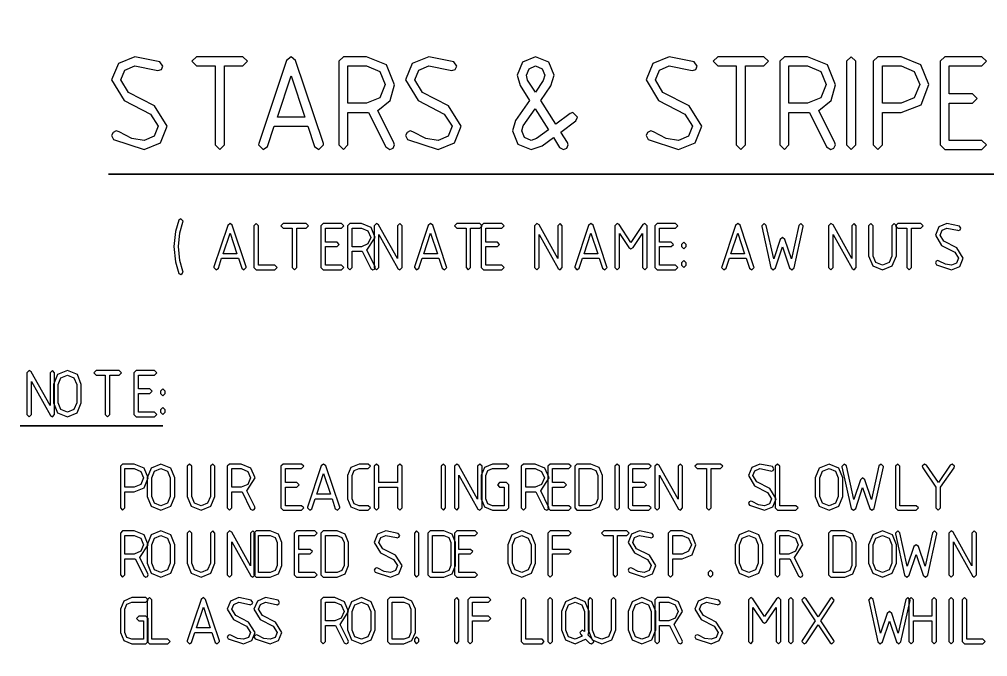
# Model space of a CAD drawing. Header units: metres. Extents: x 0 to 16.5, y 0 to 11.5.
# Drawn here: x 9.955 to 10.962, y 1.501 to 2.163 of the extents above; entities that cross this region are included whole.
import ezdxf

# ---------------------------------------------------------------- set-up
doc = ezdxf.new("R2010")
doc.units = ezdxf.units.M
doc.layers.add('tonic', color=63, linetype='Continuous')

msp = doc.modelspace()

# ---------------------------------------------------------------- hatches: boundary and pattern name
h = msp.add_hatch()
h.set_pattern_fill('AR-CONC', color=256, scale=0.0007, style=0)
h.set_pattern_definition([(50, (2.31049, 0.84261), (0.1275293, -0.0111574), [0.013335, -0.146685]), (355, (2.31049, 0.84261), (-0.02467, 0.1337397), [0.010668, -0.117348]), (100.451, (2.32112, 0.84168), (0.1028598, 0.1225817), [0.011333, -0.124663]), (46.1842, (2.31049, 0.87817), (0.1897553, -0.0294296), [0.0200025, -0.2200275]), (96.6356, (2.3263, 0.87572), (0.166183, 0.173198), [0.0169995, -0.1869945]), (351.184, (2.31049, 0.87817), (0.1661832, 0.1731976), [0.016002, -0.176022]), (21, (2.32827, 0.86928), (0.1061304, -0.0715859), [0.013335, -0.146685]), (326, (2.32827, 0.86928), (0.0432614, 0.1289316), [0.010668, -0.117348]), (71.4514, (2.33711, 0.86332), (0.1493915, 0.057346), [0.011333, -0.124663]), (37.5, (2.31049, 0.84261), (0.00216202, 0.05918853), [0, -0.1159256, 0, -0.119126, 0, -0.1177925]), (7.5, (2.31049, 0.84261), (0.04677376, 0.0701264), [0, -0.0679196, 0, -0.1132586, 0, -0.0448945]), (327.5, (2.27084, 0.84261), (0.09491342, -0.00401012), [0, -0.04445, 0, -0.138684, 0, -0.184023]), (317.5, (2.25306, 0.84261), (0.1036904, 0.01779854), [0, -0.057785, 0, -0.0921004, 0, -0.130683])])
h.paths.add_polyline_path([(13.8208, 3.7266), (13.4233, 3.7266), (13.4233, 3.5566), (13.8208, 3.5566)])
h.paths.add_polyline_path([(3.0762, 1.2703), (3.0756, 1.2705), (3.0569, 1.2658), (3.0362, 1.2666), (2.949, 1.2715), (2.9053, 1.2699), (2.8613, 1.2652), (2.6755, 1.2691), (2.5787, 1.265), (2.481, 1.2652), (2.3964, 1.2718), (2.383, 1.2726), (2.3695, 1.2734), (2.3492, 1.2718), (2.3159, 1.2652), (2.3105, 1.2644), (2.373, 0.8426), (2.4879, 0.8426), (2.4444, 0.8844), (2.4768, 1.0338), (2.6259, 1.0745), (2.5902, 0.9283), (2.6609, 0.8602), (2.7675, 0.9261), (2.9002, 0.847), (2.9002, 0.8426), (3.0065, 0.8426)])
h.paths.add_polyline_path([(2.4649, 0.9893), (2.4299, 0.9981), (2.3948, 1.0069), (2.3983, 1.0156), (2.4017, 1.0242), (2.4333, 1.0068)], flags=16)
edge = h.paths.add_edge_path()
edge.add_line((7.1649, 3.5007), (7.1955, 3.5073))
edge.add_line((7.1955, 3.5073), (7.2142, 3.5089))
edge.add_line((7.2142, 3.5089), (7.2267, 3.5081))
edge.add_line((7.2267, 3.5081), (7.239, 3.5073))
edge.add_line((7.239, 3.5073), (7.3169, 3.5007))
edge.add_line((7.3169, 3.5007), (7.4069, 3.5006))
edge.add_line((7.4069, 3.5006), (7.496, 3.5047))
edge.add_line((7.496, 3.5047), (7.667, 3.5007))
edge.add_line((7.667, 3.5007), (7.7075, 3.5054))
edge.add_line((7.7075, 3.5054), (7.7479, 3.507))
edge.add_line((7.7479, 3.507), (7.8282, 3.5021))
edge.add_line((7.8282, 3.5021), (7.8461, 3.5014))
edge.add_line((7.8461, 3.5014), (7.8629, 3.5051))
edge.add_line((7.8629, 3.5051), (7.8643, 3.5061))
at = {"layer": 'tonic'}
h = msp.add_hatch(dxfattribs=at)
h.set_pattern_fill('TRIANG', color=256, scale=0.01, angle=135, style=0)
h.set_pattern_definition([(195, (15.931805, 4.46975), (-0.0246525, -0.0920044), [0.047625, -0.047625]), (255, (15.931805, 4.46975), (0.0673519, -0.0673519), [0.047625, -0.047625]), (135, (15.91948, 4.42374), (-0.0920044, -0.0246525), [0.047625, -0.047625])])
h.paths.add_polyline_path([(13.8208, 3.7266), (13.4233, 3.7266), (13.4233, 3.5566), (13.8208, 3.5566)])
h.paths.add_polyline_path([(3.0762, 1.2703), (3.0756, 1.2705), (3.0569, 1.2658), (3.0362, 1.2666), (2.949, 1.2715), (2.9053, 1.2699), (2.8613, 1.2652), (2.6755, 1.2691), (2.5787, 1.265), (2.481, 1.2652), (2.3964, 1.2718), (2.383, 1.2726), (2.3695, 1.2734), (2.3492, 1.2718), (2.3159, 1.2652), (2.3105, 1.2644), (2.373, 0.8426), (2.4879, 0.8426), (2.4444, 0.8844), (2.4768, 1.0338), (2.6259, 1.0745), (2.5902, 0.9283), (2.6609, 0.8602), (2.7675, 0.9261), (2.9002, 0.847), (2.9002, 0.8426), (3.0065, 0.8426)])
h.paths.add_polyline_path([(2.4649, 0.9893), (2.4299, 0.9981), (2.3948, 1.0069), (2.3983, 1.0156), (2.4017, 1.0242), (2.4333, 1.0068)], flags=16)
h.paths.add_polyline_path([(2.6259, 1.0745), (2.4768, 1.0338), (2.4444, 0.8844), (2.5902, 0.9283)], flags=17)
h.paths.add_polyline_path([(2.5902, 0.9283), (2.4444, 0.8844), (2.4879, 0.8426), (2.6374, 0.8426), (2.6374, 0.8457), (2.6609, 0.8602)], flags=17)
h.paths.add_polyline_path([(2.6609, 0.8602), (2.6374, 0.8457), (2.6429, 0.8426), (2.6792, 0.8426)], flags=17)
h.paths.add_polyline_path([(2.7252, 0.9), (2.6609, 0.8602), (2.6792, 0.8426), (2.7112, 0.8426)], flags=17)
h.paths.add_polyline_path([(2.7675, 0.9261), (2.7252, 0.9), (2.7112, 0.8426), (2.8928, 0.8426), (2.9002, 0.847)], flags=17)
h.paths.add_polyline_path([(2.3983, 1.0156), (2.3948, 1.0069), (2.4299, 0.9981), (2.4649, 0.9893)], flags=0)
h.paths.add_polyline_path([(2.4017, 1.0242), (2.3983, 1.0156), (2.4649, 0.9893), (2.4333, 1.0068)], flags=0)
edge = h.paths.add_edge_path()
edge.add_line((7.8114, 2.8493), (7.8629, 3.5051))
edge.add_line((7.8629, 3.5051), (7.8651, 3.5332))
edge.add_line((7.2046, 2.8492), (7.8114, 2.8492))
edge.add_line((7.8114, 2.8492), (7.8116, 2.8492))
edge.add_line((7.1607, 3.5332), (7.1628, 3.5005))
edge.add_line((7.1628, 3.5005), (7.2046, 2.8492))
edge.add_line((7.1649, 3.5007), (7.1955, 3.5073))
edge.add_line((7.1955, 3.5073), (7.2142, 3.5089))
edge.add_line((7.2142, 3.5089), (7.2267, 3.5081))
edge.add_line((7.2267, 3.5081), (7.239, 3.5073))
edge.add_line((7.239, 3.5073), (7.3169, 3.5007))
edge.add_line((7.3169, 3.5007), (7.4069, 3.5006))
edge.add_line((7.4069, 3.5006), (7.496, 3.5047))
edge.add_line((7.496, 3.5047), (7.667, 3.5007))
edge.add_line((7.667, 3.5007), (7.7075, 3.5054))
edge.add_line((7.7075, 3.5054), (7.7479, 3.507))
edge.add_line((7.7479, 3.507), (7.8282, 3.5021))
edge.add_line((7.8282, 3.5021), (7.8461, 3.5014))
edge.add_line((7.8461, 3.5014), (7.8629, 3.5051))
edge.add_line((7.8629, 3.5051), (7.8643, 3.5061))

# ---------------------------------------------------------------- linework, layer by layer
for points in [[(10.0958, 2.0732), (10.0687, 2.0871), (10.0608, 2.1002), (10.065, 2.1103), (10.0753, 2.1147), (10.0974, 2.1102), (10.0994, 2.1098), (10.1029, 2.1111), (10.1043, 2.1145), (10.1013, 2.119), (10.0753, 2.1242), (10.0583, 2.1172), (10.0512, 2.1002), (10.0642, 2.0786), (10.0915, 2.0647), (10.0996, 2.0519), (10.0954, 2.0416), (10.0851, 2.0373), (10.0722, 2.0394), (10.0589, 2.0462), (10.056, 2.0471), (10.0527, 2.0456), (10.0512, 2.0423), (10.0533, 2.0383), (10.0851, 2.0278), (10.1021, 2.0348), (10.1091, 2.0519), (10.0958, 2.0732)], [(10.1395, 2.1147), (10.1588, 2.1147), (10.1588, 2.0326), (10.1636, 2.0278), (10.1684, 2.0326), (10.1684, 2.1147), (10.1877, 2.1147), (10.1924, 2.1195), (10.1877, 2.1242), (10.1395, 2.1242), (10.1347, 2.1195), (10.1395, 2.1147)], [(10.2713, 2.0341), (10.2425, 2.1205), (10.2378, 2.1242), (10.2329, 2.1204), (10.2042, 2.0341), (10.204, 2.0326), (10.2088, 2.0278), (10.2133, 2.0311), (10.2202, 2.0519), (10.2553, 2.0519), (10.2622, 2.0311), (10.2667, 2.0278), (10.2715, 2.0326), (10.2713, 2.0341)], [(10.3452, 2.0952), (10.3369, 2.1159), (10.3163, 2.1242), (10.2922, 2.1242), (10.2873, 2.1195), (10.2873, 2.0326), (10.2922, 2.0278), (10.2969, 2.0326), (10.2969, 2.0663), (10.3163, 2.0663), (10.3181, 2.0663), (10.3361, 2.0305), (10.3404, 2.0278), (10.3438, 2.0293), (10.3452, 2.0326), (10.3446, 2.0348), (10.3279, 2.0685), (10.3409, 2.0787), (10.3452, 2.0952)], [(10.4014, 2.0732), (10.3743, 2.0871), (10.3664, 2.1002), (10.3706, 2.1103), (10.3809, 2.1147), (10.403, 2.1102), (10.4049, 2.1098), (10.4084, 2.1111), (10.4099, 2.1145), (10.4069, 2.119), (10.3809, 2.1242), (10.3638, 2.1172), (10.3568, 2.1002), (10.3698, 2.0786), (10.397, 2.0647), (10.4051, 2.0519), (10.4009, 2.0416), (10.3906, 2.0373), (10.3777, 2.0394), (10.3644, 2.0462), (10.3616, 2.0471), (10.3583, 2.0456), (10.3568, 2.0423), (10.3589, 2.0383), (10.3906, 2.0278), (10.4077, 2.0348), (10.4147, 2.0519), (10.4014, 2.0732)], [(10.5336, 2.0577), (10.5354, 2.0616), (10.5306, 2.0663), (10.5277, 2.0653), (10.5129, 2.0541), (10.4974, 2.0788), (10.5079, 2.094), (10.5113, 2.105), (10.5056, 2.1185), (10.492, 2.1242), (10.4783, 2.1185), (10.4727, 2.105), (10.4759, 2.0945), (10.4857, 2.0789), (10.4712, 2.058), (10.4679, 2.0471), (10.4736, 2.0335), (10.4872, 2.0278), (10.4987, 2.0315), (10.5104, 2.0404), (10.5168, 2.03), (10.521, 2.0278), (10.5243, 2.0293), (10.5258, 2.0326), (10.5251, 2.0351), (10.518, 2.046), (10.5336, 2.0577)], [(10.6514, 2.0732), (10.6243, 2.0871), (10.6164, 2.1002), (10.6206, 2.1103), (10.6309, 2.1147), (10.653, 2.1102), (10.6549, 2.1098), (10.6584, 2.1111), (10.6599, 2.1145), (10.6569, 2.119), (10.6309, 2.1242), (10.6138, 2.1172), (10.6068, 2.1002), (10.6198, 2.0786), (10.647, 2.0647), (10.6551, 2.0519), (10.6509, 2.0416), (10.6406, 2.0373), (10.6277, 2.0394), (10.6144, 2.0462), (10.6116, 2.0471), (10.6083, 2.0456), (10.6068, 2.0423), (10.6089, 2.0383), (10.6406, 2.0278), (10.6577, 2.0348), (10.6647, 2.0519), (10.6514, 2.0732)], [(10.6812, 2.1147), (10.7005, 2.1147), (10.7005, 2.0326), (10.7052, 2.0278), (10.7101, 2.0326), (10.7101, 2.1147), (10.7293, 2.1147), (10.7341, 2.1195), (10.7293, 2.1242), (10.6812, 2.1242), (10.6764, 2.1195), (10.6812, 2.1147)], [(10.8035, 2.0952), (10.7952, 2.1159), (10.7747, 2.1242), (10.7505, 2.1242), (10.7457, 2.1195), (10.7457, 2.0326), (10.7505, 2.0278), (10.7553, 2.0326), (10.7553, 2.0663), (10.7747, 2.0663), (10.7765, 2.0663), (10.7944, 2.0305), (10.7988, 2.0278), (10.8021, 2.0293), (10.8035, 2.0326), (10.803, 2.0348), (10.7862, 2.0685), (10.7992, 2.0787), (10.8035, 2.0952)], [(10.8247, 2.0326), (10.8247, 2.1195), (10.8199, 2.1242), (10.8151, 2.1195), (10.8151, 2.0326), (10.8199, 2.0278), (10.8247, 2.0326)], [(10.8429, 2.1195), (10.8429, 2.0326), (10.8477, 2.0278), (10.8525, 2.0326), (10.8525, 2.0663), (10.8718, 2.0663), (10.8927, 2.0744), (10.9008, 2.0954), (10.8924, 2.1159), (10.8719, 2.1242), (10.8477, 2.1242), (10.8429, 2.1195)], [(10.9172, 2.0278), (10.9557, 2.0278), (10.9605, 2.0326), (10.9557, 2.0373), (10.9219, 2.0373), (10.9219, 2.0761), (10.9462, 2.0761), (10.951, 2.0809), (10.9462, 2.0857), (10.9219, 2.0857), (10.9219, 2.1147), (10.9557, 2.1147), (10.9605, 2.1195), (10.9557, 2.1242), (10.9172, 2.1242), (10.9123, 2.1195), (10.9123, 2.0326), (10.9172, 2.0278)], [(10.3163, 2.1147), (10.33, 2.109), (10.3357, 2.0954), (10.33, 2.0816), (10.3163, 2.076), (10.2969, 2.076), (10.2969, 2.1147), (10.3163, 2.1147)], [(10.4836, 2.0999), (10.4823, 2.105), (10.4851, 2.1118), (10.492, 2.1147), (10.4989, 2.1118), (10.5017, 2.105), (10.4999, 2.0996), (10.4917, 2.0875), (10.4836, 2.0999)], [(10.7747, 2.1147), (10.7883, 2.109), (10.794, 2.0954), (10.7883, 2.0816), (10.7747, 2.076), (10.7553, 2.076), (10.7553, 2.1147), (10.7747, 2.1147)], [(10.8719, 2.1147), (10.8855, 2.109), (10.8912, 2.0954), (10.8855, 2.0816), (10.8719, 2.076), (10.8525, 2.076), (10.8525, 2.1147), (10.8719, 2.1147)], [(10.252, 2.0614), (10.2235, 2.0614), (10.2378, 2.1045), (10.252, 2.0614)], [(10.4929, 2.0392), (10.4872, 2.0373), (10.4803, 2.0402), (10.4775, 2.0471), (10.4791, 2.0525), (10.4914, 2.0701), (10.5052, 2.0484), (10.4929, 2.0392)], [(10.048, 2.0021), (10.048, 2.0021), (11.0379, 2.0021), (10.048, 2.0021)], [(10.1221, 1.9412), (10.1253, 1.9524), (10.1255, 1.9532), (10.123, 1.9556), (10.121, 1.9545), (10.1175, 1.9425), (10.1159, 1.9269), (10.1175, 1.9111), (10.121, 1.8991), (10.123, 1.898), (10.1247, 1.8988), (10.1255, 1.9004), (10.1253, 1.9013), (10.1221, 1.9124), (10.1207, 1.9269), (10.1221, 1.9412)], [(10.1911, 1.9059), (10.1767, 1.949), (10.1744, 1.9508), (10.1719, 1.9489), (10.1576, 1.9059), (10.1576, 1.9052), (10.1599, 1.9028), (10.1622, 1.9044), (10.1656, 1.9148), (10.1831, 1.9148), (10.1865, 1.9044), (10.1888, 1.9028), (10.1912, 1.9052), (10.1911, 1.9059)], [(10.1992, 1.9052), (10.2016, 1.9028), (10.2208, 1.9028), (10.2232, 1.9052), (10.2208, 1.9076), (10.204, 1.9076), (10.204, 1.9485), (10.2016, 1.9508), (10.1992, 1.9485), (10.1992, 1.9052)], [(10.2294, 1.9461), (10.239, 1.9461), (10.239, 1.9052), (10.2414, 1.9028), (10.2438, 1.9052), (10.2438, 1.9461), (10.2535, 1.9461), (10.2559, 1.9485), (10.2535, 1.9508), (10.2294, 1.9508), (10.2271, 1.9485), (10.2294, 1.9461)], [(10.2711, 1.9028), (10.2903, 1.9028), (10.2926, 1.9052), (10.2903, 1.9076), (10.2734, 1.9076), (10.2734, 1.9269), (10.2855, 1.9269), (10.2879, 1.9292), (10.2855, 1.9316), (10.2734, 1.9316), (10.2734, 1.9461), (10.2903, 1.9461), (10.2926, 1.9485), (10.2903, 1.9508), (10.2711, 1.9508), (10.2687, 1.9485), (10.2687, 1.9052), (10.2711, 1.9028)], [(10.3253, 1.9364), (10.3211, 1.9467), (10.3109, 1.9508), (10.2988, 1.9508), (10.2964, 1.9485), (10.2964, 1.9052), (10.2988, 1.9028), (10.3012, 1.9052), (10.3012, 1.922), (10.3109, 1.922), (10.3118, 1.922), (10.3207, 1.9041), (10.3229, 1.9028), (10.3245, 1.9035), (10.3253, 1.9052), (10.325, 1.9063), (10.3166, 1.9231), (10.3253, 1.9364)], [(10.3109, 1.9461), (10.3177, 1.9432), (10.3205, 1.9365), (10.3177, 1.9296), (10.3109, 1.9268), (10.3012, 1.9268), (10.3012, 1.9461), (10.3109, 1.9461)], [(10.3288, 1.9494), (10.3266, 1.9508), (10.3242, 1.9485), (10.3242, 1.9052), (10.3266, 1.9028), (10.329, 1.9052), (10.329, 1.9393), (10.3487, 1.904), (10.3507, 1.9028), (10.3531, 1.9052), (10.3531, 1.9485), (10.3507, 1.9508), (10.3483, 1.9485), (10.3483, 1.9145), (10.3288, 1.9494)], [(10.3994, 1.9059), (10.385, 1.949), (10.3827, 1.9508), (10.3803, 1.9489), (10.3659, 1.9059), (10.3659, 1.9052), (10.3683, 1.9028), (10.3705, 1.9044), (10.3739, 1.9148), (10.3914, 1.9148), (10.3949, 1.9044), (10.3971, 1.9028), (10.3995, 1.9052), (10.3994, 1.9059)], [(10.41, 1.9461), (10.4196, 1.9461), (10.4196, 1.9052), (10.422, 1.9028), (10.4244, 1.9052), (10.4244, 1.9461), (10.434, 1.9461), (10.4364, 1.9485), (10.434, 1.9508), (10.41, 1.9508), (10.4076, 1.9485), (10.41, 1.9461)], [(10.4377, 1.9028), (10.4569, 1.9028), (10.4593, 1.9052), (10.4569, 1.9076), (10.4401, 1.9076), (10.4401, 1.9269), (10.4522, 1.9269), (10.4545, 1.9292), (10.4522, 1.9316), (10.4401, 1.9316), (10.4401, 1.9461), (10.4569, 1.9461), (10.4593, 1.9485), (10.4569, 1.9508), (10.4377, 1.9508), (10.4353, 1.9485), (10.4353, 1.9052), (10.4377, 1.9028)], [(10.4955, 1.9494), (10.4933, 1.9508), (10.4909, 1.9485), (10.4909, 1.9052), (10.4933, 1.9028), (10.4957, 1.9052), (10.4957, 1.9393), (10.5153, 1.904), (10.5174, 1.9028), (10.5197, 1.9052), (10.5197, 1.9485), (10.5174, 1.9508), (10.515, 1.9485), (10.515, 1.9145), (10.4955, 1.9494)], [(10.5661, 1.9059), (10.5517, 1.949), (10.5494, 1.9508), (10.5469, 1.9489), (10.5326, 1.9059), (10.5326, 1.9052), (10.5349, 1.9028), (10.5372, 1.9044), (10.5406, 1.9148), (10.5581, 1.9148), (10.5615, 1.9044), (10.5638, 1.9028), (10.5662, 1.9052), (10.5661, 1.9059)], [(10.6034, 1.9498), (10.591, 1.9311), (10.5788, 1.9497), (10.5766, 1.9508), (10.5742, 1.9485), (10.5742, 1.9052), (10.5766, 1.9028), (10.579, 1.9052), (10.579, 1.9406), (10.5888, 1.9259), (10.591, 1.9244), (10.5932, 1.9259), (10.6031, 1.9406), (10.6031, 1.9052), (10.6055, 1.9028), (10.6079, 1.9052), (10.6079, 1.9485), (10.6055, 1.9508), (10.6034, 1.9498)], [(10.6183, 1.9028), (10.6375, 1.9028), (10.6399, 1.9052), (10.6375, 1.9076), (10.6207, 1.9076), (10.6207, 1.9269), (10.6327, 1.9269), (10.6351, 1.9292), (10.6327, 1.9316), (10.6207, 1.9316), (10.6207, 1.9461), (10.6375, 1.9461), (10.6399, 1.9485), (10.6375, 1.9508), (10.6183, 1.9508), (10.6159, 1.9485), (10.6159, 1.9052), (10.6183, 1.9028)], [(10.7189, 1.9059), (10.7045, 1.949), (10.7022, 1.9508), (10.6997, 1.9489), (10.6854, 1.9059), (10.6853, 1.9052), (10.6877, 1.9028), (10.6899, 1.9044), (10.6934, 1.9148), (10.7109, 1.9148), (10.7143, 1.9044), (10.7166, 1.9028), (10.719, 1.9052), (10.7189, 1.9059)], [(10.751, 1.9344), (10.7486, 1.9364), (10.7462, 1.9344), (10.7394, 1.9141), (10.7317, 1.9489), (10.7294, 1.9508), (10.727, 1.9484), (10.7271, 1.9479), (10.7366, 1.9048), (10.739, 1.9028), (10.7414, 1.9048), (10.7486, 1.9265), (10.7559, 1.9048), (10.7582, 1.9028), (10.7606, 1.9048), (10.7701, 1.9479), (10.7702, 1.9484), (10.7678, 1.9508), (10.7655, 1.9489), (10.7578, 1.9141), (10.751, 1.9344)], [(10.8011, 1.9494), (10.7988, 1.9508), (10.7964, 1.9485), (10.7964, 1.9052), (10.7988, 1.9028), (10.8012, 1.9052), (10.8012, 1.9393), (10.8209, 1.904), (10.8229, 1.9028), (10.8253, 1.9052), (10.8253, 1.9485), (10.8229, 1.9508), (10.8205, 1.9485), (10.8205, 1.9145), (10.8011, 1.9494)], [(10.8646, 1.9508), (10.8622, 1.9485), (10.8622, 1.9171), (10.8593, 1.9103), (10.8525, 1.9076), (10.8457, 1.9103), (10.8429, 1.9171), (10.8429, 1.9485), (10.8405, 1.9508), (10.8381, 1.9485), (10.8381, 1.9173), (10.8423, 1.907), (10.8525, 1.9028), (10.8627, 1.907), (10.867, 1.9173), (10.867, 1.9485), (10.8646, 1.9508)], [(10.8683, 1.9461), (10.8779, 1.9461), (10.8779, 1.9052), (10.8803, 1.9028), (10.8827, 1.9052), (10.8827, 1.9461), (10.8924, 1.9461), (10.8947, 1.9485), (10.8924, 1.9508), (10.8683, 1.9508), (10.8659, 1.9485), (10.8683, 1.9461)], [(10.9297, 1.9255), (10.9163, 1.9324), (10.9123, 1.9389), (10.9144, 1.9439), (10.9195, 1.9461), (10.9306, 1.9439), (10.9315, 1.9436), (10.9333, 1.9443), (10.934, 1.946), (10.9325, 1.9482), (10.9195, 1.9508), (10.911, 1.9474), (10.9076, 1.9389), (10.914, 1.9281), (10.9276, 1.9212), (10.9316, 1.9148), (10.9295, 1.9096), (10.9244, 1.9076), (10.918, 1.9086), (10.9113, 1.9119), (10.9099, 1.9124), (10.9083, 1.9116), (10.9076, 1.91), (10.9086, 1.908), (10.9244, 1.9028), (10.9329, 1.9063), (10.9364, 1.9148), (10.9297, 1.9255)], [(10.1815, 1.9195), (10.1673, 1.9195), (10.1744, 1.941), (10.1815, 1.9195)], [(10.3898, 1.9195), (10.3756, 1.9195), (10.3827, 1.941), (10.3898, 1.9195)], [(10.5565, 1.9195), (10.5423, 1.9195), (10.5494, 1.941), (10.5565, 1.9195)], [(10.7092, 1.9195), (10.695, 1.9195), (10.7022, 1.941), (10.7092, 1.9195)], [(10.6437, 1.9269), (10.6461, 1.9245), (10.6484, 1.9269), (10.6484, 1.9292), (10.6461, 1.9316), (10.6437, 1.9292), (10.6437, 1.9269)], [(10.6437, 1.9076), (10.6461, 1.9052), (10.6484, 1.9076), (10.6484, 1.9099), (10.6461, 1.9123), (10.6437, 1.9099), (10.6437, 1.9076)], [(9.9677, 1.7967), (9.9655, 1.7981), (9.9631, 1.7957), (9.9631, 1.7524), (9.9655, 1.75), (9.9679, 1.7524), (9.9679, 1.7865), (9.9876, 1.7512), (9.9896, 1.75), (9.992, 1.7524), (9.992, 1.7957), (9.9896, 1.7981), (9.9872, 1.7957), (9.9872, 1.7617), (9.9677, 1.7967)], [(10.0197, 1.7837), (10.0156, 1.7939), (10.0053, 1.7981), (9.9951, 1.7938), (9.9909, 1.7837), (9.9909, 1.7645), (9.9951, 1.7542), (10.0053, 1.75), (10.0155, 1.7542), (10.0197, 1.7645), (10.0197, 1.7837)], [(10.0121, 1.7575), (10.0053, 1.7548), (9.9985, 1.7575), (9.9957, 1.7644), (9.9957, 1.7837), (9.9985, 1.7905), (10.0053, 1.7933), (10.0121, 1.7905), (10.015, 1.7837), (10.015, 1.7644), (10.0121, 1.7575)], [(10.035, 1.7933), (10.0446, 1.7933), (10.0446, 1.7524), (10.047, 1.75), (10.0494, 1.7524), (10.0494, 1.7933), (10.059, 1.7933), (10.0614, 1.7957), (10.059, 1.7981), (10.035, 1.7981), (10.0326, 1.7957), (10.035, 1.7933)], [(10.0766, 1.75), (10.0958, 1.75), (10.0982, 1.7524), (10.0958, 1.7548), (10.079, 1.7548), (10.079, 1.7741), (10.091, 1.7741), (10.0934, 1.7765), (10.091, 1.7789), (10.079, 1.7789), (10.079, 1.7933), (10.0958, 1.7933), (10.0982, 1.7957), (10.0958, 1.7981), (10.0766, 1.7981), (10.0742, 1.7957), (10.0742, 1.7524), (10.0766, 1.75)], [(10.102, 1.7741), (10.1044, 1.7717), (10.1068, 1.7741), (10.1068, 1.7765), (10.1044, 1.7789), (10.102, 1.7765), (10.102, 1.7741)], [(10.102, 1.7548), (10.1044, 1.7524), (10.1068, 1.7548), (10.1068, 1.7572), (10.1044, 1.7596), (10.102, 1.7572), (10.102, 1.7548)], [(9.9562, 1.7406), (9.9562, 1.7406), (10.1045, 1.7406), (9.9562, 1.7406)], [(10.0603, 1.6985), (10.0603, 1.6552), (10.0627, 1.6528), (10.0651, 1.6552), (10.0651, 1.672), (10.0747, 1.672), (10.0851, 1.6761), (10.0892, 1.6865), (10.085, 1.6967), (10.0748, 1.7008), (10.0627, 1.7008), (10.0603, 1.6985)], [(10.0748, 1.6961), (10.0815, 1.6932), (10.0844, 1.6865), (10.0815, 1.6796), (10.0748, 1.6768), (10.0651, 1.6768), (10.0651, 1.6961), (10.0748, 1.6961)], [(10.117, 1.6865), (10.1128, 1.6967), (10.1025, 1.7008), (10.0923, 1.6966), (10.0881, 1.6865), (10.0881, 1.6673), (10.0923, 1.657), (10.1025, 1.6528), (10.1127, 1.657), (10.117, 1.6673), (10.117, 1.6865)], [(10.1093, 1.6603), (10.1025, 1.6576), (10.0957, 1.6603), (10.0929, 1.6671), (10.0929, 1.6865), (10.0957, 1.6933), (10.1025, 1.6961), (10.1093, 1.6933), (10.1122, 1.6865), (10.1122, 1.6671), (10.1093, 1.6603)], [(10.1563, 1.7008), (10.1539, 1.6985), (10.1539, 1.6671), (10.151, 1.6603), (10.1442, 1.6576), (10.1374, 1.6603), (10.1346, 1.6671), (10.1346, 1.6985), (10.1322, 1.7008), (10.1298, 1.6985), (10.1298, 1.6673), (10.134, 1.657), (10.1442, 1.6528), (10.1543, 1.657), (10.1586, 1.6673), (10.1586, 1.6985), (10.1563, 1.7008)], [(10.2003, 1.6864), (10.1961, 1.6967), (10.1859, 1.7008), (10.1738, 1.7008), (10.1714, 1.6985), (10.1714, 1.6552), (10.1738, 1.6528), (10.1762, 1.6552), (10.1762, 1.672), (10.1859, 1.672), (10.1868, 1.672), (10.1957, 1.6541), (10.1979, 1.6528), (10.1995, 1.6535), (10.2003, 1.6552), (10.2, 1.6563), (10.1916, 1.6731), (10.2003, 1.6864)], [(10.1859, 1.6961), (10.1927, 1.6932), (10.1955, 1.6865), (10.1927, 1.6796), (10.1859, 1.6768), (10.1762, 1.6768), (10.1762, 1.6961), (10.1859, 1.6961)], [(10.2294, 1.6528), (10.2486, 1.6528), (10.251, 1.6552), (10.2486, 1.6576), (10.2318, 1.6576), (10.2318, 1.6769), (10.2438, 1.6769), (10.2462, 1.6792), (10.2438, 1.6816), (10.2318, 1.6816), (10.2318, 1.6961), (10.2486, 1.6961), (10.251, 1.6985), (10.2486, 1.7008), (10.2294, 1.7008), (10.227, 1.6985), (10.227, 1.6552), (10.2294, 1.6528)], [(10.2883, 1.6559), (10.2739, 1.699), (10.2716, 1.7008), (10.2692, 1.6989), (10.2548, 1.6559), (10.2548, 1.6552), (10.2572, 1.6528), (10.2594, 1.6544), (10.2628, 1.6648), (10.2803, 1.6648), (10.2837, 1.6544), (10.286, 1.6528), (10.2884, 1.6552), (10.2883, 1.6559)], [(10.2787, 1.6695), (10.2645, 1.6695), (10.2716, 1.691), (10.2787, 1.6695)], [(10.3084, 1.7008), (10.2999, 1.6974), (10.2964, 1.6889), (10.2964, 1.6648), (10.2999, 1.6563), (10.3084, 1.6528), (10.318, 1.6528), (10.3204, 1.6552), (10.318, 1.6576), (10.3084, 1.6576), (10.3033, 1.6596), (10.3012, 1.6648), (10.3012, 1.6889), (10.3033, 1.694), (10.3084, 1.6961), (10.318, 1.6961), (10.3204, 1.6985), (10.318, 1.7008), (10.3084, 1.7008)], [(10.3266, 1.6528), (10.329, 1.6552), (10.329, 1.6769), (10.3483, 1.6769), (10.3483, 1.6552), (10.3507, 1.6528), (10.3531, 1.6552), (10.3531, 1.6985), (10.3507, 1.7008), (10.3483, 1.6985), (10.3483, 1.6816), (10.329, 1.6816), (10.329, 1.6985), (10.3266, 1.7008), (10.3242, 1.6985), (10.3242, 1.6552), (10.3266, 1.6528)], [(10.3984, 1.6552), (10.3984, 1.6985), (10.3961, 1.7008), (10.3937, 1.6985), (10.3937, 1.6552), (10.3961, 1.6528), (10.3984, 1.6552)], [(10.4122, 1.6994), (10.4099, 1.7008), (10.4076, 1.6985), (10.4076, 1.6552), (10.4099, 1.6528), (10.4123, 1.6552), (10.4123, 1.6893), (10.432, 1.654), (10.434, 1.6528), (10.4364, 1.6552), (10.4364, 1.6985), (10.434, 1.7008), (10.4316, 1.6985), (10.4316, 1.6645), (10.4122, 1.6994)], [(10.4422, 1.6596), (10.4401, 1.6648), (10.4401, 1.6889), (10.4422, 1.694), (10.4473, 1.6961), (10.4618, 1.6961), (10.4642, 1.6985), (10.4618, 1.7008), (10.4473, 1.7008), (10.4388, 1.6974), (10.4353, 1.6889), (10.4353, 1.6648), (10.4388, 1.6563), (10.4473, 1.6528), (10.4618, 1.6528), (10.4642, 1.6552), (10.4642, 1.6792), (10.4618, 1.6816), (10.4545, 1.6816), (10.4522, 1.6792), (10.4545, 1.6769), (10.4594, 1.6769), (10.4594, 1.6576), (10.4473, 1.6576), (10.4422, 1.6596)], [(10.5059, 1.6864), (10.5017, 1.6967), (10.4914, 1.7008), (10.4794, 1.7008), (10.477, 1.6985), (10.477, 1.6552), (10.4794, 1.6528), (10.4818, 1.6552), (10.4818, 1.672), (10.4914, 1.672), (10.4923, 1.672), (10.5013, 1.6541), (10.5035, 1.6528), (10.5051, 1.6535), (10.5059, 1.6552), (10.5055, 1.6563), (10.4972, 1.6731), (10.5059, 1.6864)], [(10.4914, 1.6961), (10.4982, 1.6932), (10.5011, 1.6865), (10.4982, 1.6796), (10.4914, 1.6768), (10.4818, 1.6768), (10.4818, 1.6961), (10.4914, 1.6961)], [(10.5072, 1.6528), (10.5264, 1.6528), (10.5288, 1.6552), (10.5264, 1.6576), (10.5096, 1.6576), (10.5096, 1.6769), (10.5216, 1.6769), (10.524, 1.6792), (10.5216, 1.6816), (10.5096, 1.6816), (10.5096, 1.6961), (10.5264, 1.6961), (10.5288, 1.6985), (10.5264, 1.7008), (10.5072, 1.7008), (10.5048, 1.6985), (10.5048, 1.6552), (10.5072, 1.6528)], [(10.5326, 1.6552), (10.5349, 1.6528), (10.5494, 1.6528), (10.5579, 1.6563), (10.5614, 1.6648), (10.5614, 1.6889), (10.5579, 1.6974), (10.5494, 1.7008), (10.5349, 1.7008), (10.5326, 1.6985), (10.5326, 1.6552)], [(10.5494, 1.6961), (10.5545, 1.694), (10.5566, 1.6889), (10.5566, 1.6648), (10.5545, 1.6596), (10.5494, 1.6576), (10.5373, 1.6576), (10.5373, 1.6961), (10.5494, 1.6961)], [(10.579, 1.6552), (10.579, 1.6985), (10.5766, 1.7008), (10.5742, 1.6985), (10.5742, 1.6552), (10.5766, 1.6528), (10.579, 1.6552)], [(10.5905, 1.6528), (10.6097, 1.6528), (10.6121, 1.6552), (10.6097, 1.6576), (10.5929, 1.6576), (10.5929, 1.6769), (10.6049, 1.6769), (10.6073, 1.6792), (10.6049, 1.6816), (10.5929, 1.6816), (10.5929, 1.6961), (10.6097, 1.6961), (10.6121, 1.6985), (10.6097, 1.7008), (10.5905, 1.7008), (10.5881, 1.6985), (10.5881, 1.6552), (10.5905, 1.6528)], [(10.6205, 1.6994), (10.6183, 1.7008), (10.6159, 1.6985), (10.6159, 1.6552), (10.6183, 1.6528), (10.6207, 1.6552), (10.6207, 1.6893), (10.6403, 1.654), (10.6424, 1.6528), (10.6447, 1.6552), (10.6447, 1.6985), (10.6424, 1.7008), (10.64, 1.6985), (10.64, 1.6645), (10.6205, 1.6994)], [(10.66, 1.6961), (10.6696, 1.6961), (10.6696, 1.6552), (10.672, 1.6528), (10.6744, 1.6552), (10.6744, 1.6961), (10.684, 1.6961), (10.6864, 1.6985), (10.684, 1.7008), (10.66, 1.7008), (10.6576, 1.6985), (10.66, 1.6961)], [(10.7353, 1.6755), (10.7218, 1.6824), (10.7179, 1.6889), (10.7199, 1.6939), (10.7251, 1.6961), (10.7361, 1.6939), (10.7371, 1.6936), (10.7388, 1.6943), (10.7396, 1.696), (10.7381, 1.6982), (10.7251, 1.7008), (10.7166, 1.6974), (10.7131, 1.6889), (10.7196, 1.6781), (10.7331, 1.6712), (10.7372, 1.6648), (10.7351, 1.6596), (10.7299, 1.6576), (10.7235, 1.6586), (10.7169, 1.6619), (10.7155, 1.6624), (10.7139, 1.6616), (10.7131, 1.66), (10.7141, 1.658), (10.7299, 1.6528), (10.7384, 1.6563), (10.742, 1.6648), (10.7353, 1.6755)], [(10.7409, 1.6552), (10.7433, 1.6528), (10.7625, 1.6528), (10.7649, 1.6552), (10.7625, 1.6576), (10.7457, 1.6576), (10.7457, 1.6985), (10.7433, 1.7008), (10.7409, 1.6985), (10.7409, 1.6552)], [(10.8114, 1.6865), (10.8072, 1.6967), (10.797, 1.7008), (10.7868, 1.6966), (10.7826, 1.6865), (10.7826, 1.6673), (10.7868, 1.657), (10.797, 1.6528), (10.8071, 1.657), (10.8114, 1.6673), (10.8114, 1.6865)], [(10.8038, 1.6603), (10.797, 1.6576), (10.7902, 1.6603), (10.7873, 1.6671), (10.7873, 1.6865), (10.7902, 1.6933), (10.797, 1.6961), (10.8038, 1.6933), (10.8066, 1.6865), (10.8066, 1.6671), (10.8038, 1.6603)], [(10.8343, 1.6844), (10.8319, 1.6864), (10.8295, 1.6844), (10.8227, 1.6641), (10.815, 1.6989), (10.8127, 1.7008), (10.8103, 1.6984), (10.8104, 1.6979), (10.8199, 1.6548), (10.8223, 1.6528), (10.8247, 1.6548), (10.8319, 1.6765), (10.8392, 1.6548), (10.8416, 1.6528), (10.844, 1.6548), (10.8535, 1.6979), (10.8536, 1.6984), (10.8512, 1.7008), (10.8488, 1.6989), (10.8411, 1.6641), (10.8343, 1.6844)], [(10.8659, 1.6552), (10.8683, 1.6528), (10.8875, 1.6528), (10.8899, 1.6552), (10.8875, 1.6576), (10.8707, 1.6576), (10.8707, 1.6985), (10.8683, 1.7008), (10.8659, 1.6985), (10.8659, 1.6552)], [(10.9269, 1.6971), (10.9273, 1.6985), (10.9249, 1.7008), (10.923, 1.6998), (10.9106, 1.6818), (10.8981, 1.6998), (10.8961, 1.7008), (10.8937, 1.6985), (10.8943, 1.6971), (10.9081, 1.6769), (10.9081, 1.6552), (10.9105, 1.6528), (10.9129, 1.6552), (10.9129, 1.6767), (10.9269, 1.6971)], [(10.0892, 1.617), (10.085, 1.6272), (10.0748, 1.6314), (10.0627, 1.6314), (10.0603, 1.629), (10.0603, 1.5857), (10.0627, 1.5833), (10.0651, 1.5857), (10.0651, 1.6025), (10.0748, 1.6025), (10.0757, 1.6025), (10.0846, 1.5847), (10.0868, 1.5833), (10.0884, 1.5841), (10.0892, 1.5857), (10.0889, 1.5869), (10.0805, 1.6036), (10.0892, 1.617)], [(10.117, 1.617), (10.1128, 1.6272), (10.1025, 1.6314), (10.0923, 1.6272), (10.0881, 1.617), (10.0881, 1.5978), (10.0923, 1.5876), (10.1025, 1.5833), (10.1127, 1.5876), (10.117, 1.5978), (10.117, 1.617)], [(10.1563, 1.6314), (10.1539, 1.629), (10.1539, 1.5977), (10.151, 1.5909), (10.1442, 1.5881), (10.1374, 1.5909), (10.1346, 1.5977), (10.1346, 1.629), (10.1322, 1.6314), (10.1298, 1.629), (10.1298, 1.5978), (10.134, 1.5876), (10.1442, 1.5833), (10.1543, 1.5876), (10.1586, 1.5978), (10.1586, 1.629), (10.1563, 1.6314)], [(10.1761, 1.63), (10.1738, 1.6314), (10.1714, 1.629), (10.1714, 1.5857), (10.1738, 1.5833), (10.1762, 1.5857), (10.1762, 1.6199), (10.1959, 1.5846), (10.1979, 1.5833), (10.2003, 1.5857), (10.2003, 1.629), (10.1979, 1.6314), (10.1955, 1.629), (10.1955, 1.5951), (10.1761, 1.63)], [(10.1992, 1.5857), (10.2016, 1.5833), (10.216, 1.5833), (10.2246, 1.5869), (10.2281, 1.5953), (10.2281, 1.6194), (10.2246, 1.6279), (10.216, 1.6314), (10.2016, 1.6314), (10.1992, 1.629), (10.1992, 1.5857)], [(10.2433, 1.5833), (10.2625, 1.5833), (10.2649, 1.5857), (10.2625, 1.5881), (10.2457, 1.5881), (10.2457, 1.6074), (10.2577, 1.6074), (10.2601, 1.6098), (10.2577, 1.6122), (10.2457, 1.6122), (10.2457, 1.6266), (10.2625, 1.6266), (10.2649, 1.629), (10.2625, 1.6314), (10.2433, 1.6314), (10.2409, 1.629), (10.2409, 1.5857), (10.2433, 1.5833)], [(10.2687, 1.5857), (10.2711, 1.5833), (10.2855, 1.5833), (10.294, 1.5869), (10.2975, 1.5953), (10.2975, 1.6194), (10.294, 1.6279), (10.2855, 1.6314), (10.2711, 1.6314), (10.2687, 1.629), (10.2687, 1.5857)], [(10.3464, 1.606), (10.333, 1.6129), (10.329, 1.6194), (10.3311, 1.6245), (10.3362, 1.6266), (10.3472, 1.6244), (10.3482, 1.6242), (10.3499, 1.6248), (10.3507, 1.6266), (10.3492, 1.6288), (10.3362, 1.6314), (10.3277, 1.6279), (10.3242, 1.6194), (10.3307, 1.6087), (10.3442, 1.6017), (10.3483, 1.5953), (10.3462, 1.5902), (10.341, 1.5881), (10.3346, 1.5891), (10.328, 1.5925), (10.3266, 1.5929), (10.325, 1.5922), (10.3242, 1.5906), (10.3253, 1.5885), (10.341, 1.5833), (10.3496, 1.5869), (10.3531, 1.5953), (10.3464, 1.606)], [(10.3707, 1.5857), (10.3707, 1.629), (10.3683, 1.6314), (10.3659, 1.629), (10.3659, 1.5857), (10.3683, 1.5833), (10.3707, 1.5857)], [(10.3798, 1.5857), (10.3822, 1.5833), (10.3966, 1.5833), (10.4051, 1.5869), (10.4086, 1.5953), (10.4086, 1.6194), (10.4051, 1.6279), (10.3966, 1.6314), (10.3822, 1.6314), (10.3798, 1.629), (10.3798, 1.5857)], [(10.4099, 1.5833), (10.4291, 1.5833), (10.4315, 1.5857), (10.4291, 1.5881), (10.4123, 1.5881), (10.4123, 1.6074), (10.4244, 1.6074), (10.4268, 1.6098), (10.4244, 1.6122), (10.4123, 1.6122), (10.4123, 1.6266), (10.4291, 1.6266), (10.4315, 1.629), (10.4291, 1.6314), (10.4099, 1.6314), (10.4076, 1.629), (10.4076, 1.5857), (10.4099, 1.5833)], [(10.492, 1.617), (10.4878, 1.6272), (10.4775, 1.6314), (10.4673, 1.6272), (10.4631, 1.617), (10.4631, 1.5978), (10.4673, 1.5876), (10.4775, 1.5833), (10.4877, 1.5876), (10.492, 1.5978), (10.492, 1.617)], [(10.5072, 1.5833), (10.5096, 1.5857), (10.5096, 1.6074), (10.5264, 1.6074), (10.5288, 1.6098), (10.5264, 1.6122), (10.5096, 1.6122), (10.5096, 1.6266), (10.5264, 1.6266), (10.5288, 1.629), (10.5264, 1.6314), (10.5072, 1.6314), (10.5048, 1.629), (10.5048, 1.5857), (10.5072, 1.5833)], [(10.5628, 1.6266), (10.5724, 1.6266), (10.5724, 1.5857), (10.5748, 1.5833), (10.5772, 1.5857), (10.5772, 1.6266), (10.5868, 1.6266), (10.5892, 1.629), (10.5868, 1.6314), (10.5628, 1.6314), (10.5604, 1.629), (10.5628, 1.6266)], [(10.6103, 1.606), (10.5968, 1.6129), (10.5929, 1.6194), (10.5949, 1.6245), (10.6001, 1.6266), (10.6111, 1.6244), (10.6121, 1.6242), (10.6138, 1.6248), (10.6146, 1.6266), (10.6131, 1.6288), (10.6001, 1.6314), (10.5916, 1.6279), (10.5881, 1.6194), (10.5946, 1.6087), (10.6081, 1.6017), (10.6122, 1.5953), (10.6101, 1.5902), (10.6049, 1.5881), (10.5985, 1.5891), (10.5919, 1.5925), (10.5905, 1.5929), (10.5889, 1.5922), (10.5881, 1.5906), (10.5891, 1.5885), (10.6049, 1.5833), (10.6134, 1.5869), (10.617, 1.5953), (10.6103, 1.606)], [(10.6298, 1.629), (10.6298, 1.5857), (10.6322, 1.5833), (10.6346, 1.5857), (10.6346, 1.6025), (10.6442, 1.6025), (10.6546, 1.6066), (10.6586, 1.617), (10.6545, 1.6272), (10.6442, 1.6314), (10.6322, 1.6314), (10.6298, 1.629)], [(10.7281, 1.617), (10.7239, 1.6272), (10.7137, 1.6314), (10.7034, 1.6272), (10.6992, 1.617), (10.6992, 1.5978), (10.7034, 1.5876), (10.7137, 1.5833), (10.7238, 1.5876), (10.7281, 1.5978), (10.7281, 1.617)], [(10.7697, 1.617), (10.7656, 1.6272), (10.7553, 1.6314), (10.7433, 1.6314), (10.7409, 1.629), (10.7409, 1.5857), (10.7433, 1.5833), (10.7457, 1.5857), (10.7457, 1.6025), (10.7553, 1.6025), (10.7562, 1.6025), (10.7652, 1.5847), (10.7674, 1.5833), (10.769, 1.5841), (10.7697, 1.5857), (10.7694, 1.5869), (10.7611, 1.6036), (10.7697, 1.617)], [(10.7964, 1.5857), (10.7988, 1.5833), (10.8133, 1.5833), (10.8218, 1.5869), (10.8253, 1.5953), (10.8253, 1.6194), (10.8218, 1.6279), (10.8133, 1.6314), (10.7988, 1.6314), (10.7964, 1.629), (10.7964, 1.5857)], [(10.867, 1.617), (10.8628, 1.6272), (10.8525, 1.6314), (10.8423, 1.6272), (10.8381, 1.617), (10.8381, 1.5978), (10.8423, 1.5876), (10.8525, 1.5833), (10.8627, 1.5876), (10.867, 1.5978), (10.867, 1.617)], [(10.8899, 1.615), (10.8875, 1.617), (10.8851, 1.615), (10.8783, 1.5947), (10.8706, 1.6294), (10.8683, 1.6314), (10.8659, 1.629), (10.8659, 1.6284), (10.8755, 1.5854), (10.8779, 1.5833), (10.8803, 1.5854), (10.8875, 1.607), (10.8947, 1.5854), (10.8971, 1.5833), (10.8995, 1.5854), (10.909, 1.6284), (10.9091, 1.629), (10.9067, 1.6314), (10.9044, 1.6294), (10.8967, 1.5947), (10.8899, 1.615)], [(10.9261, 1.63), (10.9238, 1.6314), (10.9214, 1.629), (10.9214, 1.5857), (10.9238, 1.5833), (10.9262, 1.5857), (10.9262, 1.6199), (10.9459, 1.5846), (10.9479, 1.5833), (10.9503, 1.5857), (10.9503, 1.629), (10.9479, 1.6314), (10.9455, 1.629), (10.9455, 1.5951), (10.9261, 1.63)], [(10.0748, 1.6266), (10.0815, 1.6238), (10.0844, 1.617), (10.0815, 1.6102), (10.0748, 1.6073), (10.0651, 1.6073), (10.0651, 1.6266), (10.0748, 1.6266)], [(10.1093, 1.5909), (10.1025, 1.5881), (10.0957, 1.5909), (10.0929, 1.5977), (10.0929, 1.617), (10.0957, 1.6239), (10.1025, 1.6266), (10.1093, 1.6239), (10.1122, 1.617), (10.1122, 1.5977), (10.1093, 1.5909)], [(10.216, 1.6266), (10.2212, 1.6246), (10.2233, 1.6194), (10.2233, 1.5953), (10.2212, 1.5902), (10.216, 1.5881), (10.204, 1.5881), (10.204, 1.6266), (10.216, 1.6266)], [(10.2855, 1.6266), (10.2906, 1.6246), (10.2928, 1.6194), (10.2928, 1.5953), (10.2906, 1.5902), (10.2855, 1.5881), (10.2734, 1.5881), (10.2734, 1.6266), (10.2855, 1.6266)], [(10.3966, 1.6266), (10.4018, 1.6246), (10.4039, 1.6194), (10.4039, 1.5953), (10.4018, 1.5902), (10.3966, 1.5881), (10.3846, 1.5881), (10.3846, 1.6266), (10.3966, 1.6266)], [(10.4843, 1.5909), (10.4775, 1.5881), (10.4707, 1.5909), (10.4679, 1.5977), (10.4679, 1.617), (10.4707, 1.6239), (10.4775, 1.6266), (10.4843, 1.6239), (10.4872, 1.617), (10.4872, 1.5977), (10.4843, 1.5909)], [(10.6442, 1.6266), (10.651, 1.6238), (10.6539, 1.617), (10.651, 1.6102), (10.6442, 1.6073), (10.6346, 1.6073), (10.6346, 1.6266), (10.6442, 1.6266)], [(10.7204, 1.5909), (10.7137, 1.5881), (10.7068, 1.5909), (10.704, 1.5977), (10.704, 1.617), (10.7068, 1.6239), (10.7137, 1.6266), (10.7204, 1.6239), (10.7233, 1.617), (10.7233, 1.5977), (10.7204, 1.5909)], [(10.7553, 1.6266), (10.7621, 1.6238), (10.765, 1.617), (10.7621, 1.6102), (10.7553, 1.6073), (10.7457, 1.6073), (10.7457, 1.6266), (10.7553, 1.6266)], [(10.8133, 1.6266), (10.8184, 1.6246), (10.8205, 1.6194), (10.8205, 1.5953), (10.8184, 1.5902), (10.8133, 1.5881), (10.8012, 1.5881), (10.8012, 1.6266), (10.8133, 1.6266)], [(10.8593, 1.5909), (10.8525, 1.5881), (10.8457, 1.5909), (10.8429, 1.5977), (10.8429, 1.617), (10.8457, 1.6239), (10.8525, 1.6266), (10.8593, 1.6239), (10.8622, 1.617), (10.8622, 1.5977), (10.8593, 1.5909)], [(10.6714, 1.5857), (10.6738, 1.5833), (10.6762, 1.5857), (10.6762, 1.5882), (10.6738, 1.5906), (10.6714, 1.5882), (10.6714, 1.5857)], [(10.0672, 1.5207), (10.0651, 1.5259), (10.0651, 1.55), (10.0672, 1.5551), (10.0723, 1.5572), (10.0868, 1.5572), (10.0892, 1.5596), (10.0868, 1.562), (10.0723, 1.562), (10.0638, 1.5585), (10.0603, 1.55), (10.0603, 1.5259), (10.0638, 1.5174), (10.0723, 1.5139), (10.0868, 1.5139), (10.0892, 1.5163), (10.0892, 1.5404), (10.0868, 1.5428), (10.0795, 1.5428), (10.0772, 1.5404), (10.0795, 1.538), (10.0844, 1.538), (10.0844, 1.5187), (10.0723, 1.5187), (10.0672, 1.5207)], [(10.0881, 1.5163), (10.0905, 1.5139), (10.1097, 1.5139), (10.1121, 1.5163), (10.1097, 1.5187), (10.0929, 1.5187), (10.0929, 1.5596), (10.0905, 1.562), (10.0881, 1.5596), (10.0881, 1.5163)], [(10.1633, 1.517), (10.1489, 1.5601), (10.1466, 1.562), (10.1442, 1.56), (10.1298, 1.517), (10.1298, 1.5163), (10.1322, 1.5139), (10.1344, 1.5155), (10.1378, 1.5259), (10.1553, 1.5259), (10.1587, 1.5155), (10.161, 1.5139), (10.1634, 1.5163), (10.1633, 1.517)], [(10.1936, 1.5366), (10.1802, 1.5435), (10.1762, 1.55), (10.1783, 1.555), (10.1834, 1.5572), (10.1944, 1.555), (10.1954, 1.5547), (10.1972, 1.5554), (10.1979, 1.5571), (10.1964, 1.5594), (10.1834, 1.562), (10.1749, 1.5585), (10.1714, 1.55), (10.1779, 1.5392), (10.1915, 1.5323), (10.1955, 1.5259), (10.1934, 1.5207), (10.1883, 1.5187), (10.1819, 1.5197), (10.1752, 1.5231), (10.1738, 1.5235), (10.1722, 1.5227), (10.1714, 1.5211), (10.1725, 1.5191), (10.1883, 1.5139), (10.1968, 1.5174), (10.2003, 1.5259), (10.1936, 1.5366)], [(10.2214, 1.5366), (10.208, 1.5435), (10.204, 1.55), (10.2061, 1.555), (10.2112, 1.5572), (10.2222, 1.555), (10.2232, 1.5547), (10.2249, 1.5554), (10.2257, 1.5571), (10.2242, 1.5594), (10.2112, 1.562), (10.2027, 1.5585), (10.1992, 1.55), (10.2057, 1.5392), (10.2192, 1.5323), (10.2233, 1.5259), (10.2212, 1.5207), (10.216, 1.5187), (10.2096, 1.5197), (10.203, 1.5231), (10.2016, 1.5235), (10.2, 1.5227), (10.1992, 1.5211), (10.2003, 1.5191), (10.216, 1.5139), (10.2246, 1.5174), (10.2281, 1.5259), (10.2214, 1.5366)], [(10.2975, 1.5475), (10.2933, 1.5578), (10.2831, 1.562), (10.2711, 1.562), (10.2687, 1.5596), (10.2687, 1.5163), (10.2711, 1.5139), (10.2734, 1.5163), (10.2734, 1.5331), (10.2831, 1.5331), (10.284, 1.5331), (10.293, 1.5152), (10.2951, 1.5139), (10.2968, 1.5147), (10.2975, 1.5163), (10.2972, 1.5174), (10.2888, 1.5342), (10.2975, 1.5475)], [(10.3253, 1.5476), (10.3211, 1.5578), (10.3109, 1.562), (10.3007, 1.5577), (10.2964, 1.5476), (10.2964, 1.5284), (10.3007, 1.5181), (10.3109, 1.5139), (10.321, 1.5181), (10.3253, 1.5284), (10.3253, 1.5476)], [(10.3381, 1.5163), (10.3405, 1.5139), (10.3549, 1.5139), (10.3634, 1.5174), (10.367, 1.5259), (10.367, 1.55), (10.3634, 1.5585), (10.3549, 1.562), (10.3405, 1.562), (10.3381, 1.5596), (10.3381, 1.5163)], [(10.4123, 1.5163), (10.4123, 1.5596), (10.4099, 1.562), (10.4076, 1.5596), (10.4076, 1.5163), (10.4099, 1.5139), (10.4123, 1.5163)], [(10.4238, 1.5139), (10.4262, 1.5163), (10.4262, 1.538), (10.443, 1.538), (10.4454, 1.5404), (10.443, 1.5428), (10.4262, 1.5428), (10.4262, 1.5572), (10.443, 1.5572), (10.4454, 1.5596), (10.443, 1.562), (10.4238, 1.562), (10.4214, 1.5596), (10.4214, 1.5163), (10.4238, 1.5139)], [(10.477, 1.5163), (10.4794, 1.5139), (10.4986, 1.5139), (10.501, 1.5163), (10.4986, 1.5187), (10.4818, 1.5187), (10.4818, 1.5596), (10.4794, 1.562), (10.477, 1.5596), (10.477, 1.5163)], [(10.5096, 1.5163), (10.5096, 1.5596), (10.5072, 1.562), (10.5048, 1.5596), (10.5048, 1.5163), (10.5072, 1.5139), (10.5096, 1.5163)], [(10.5481, 1.5147), (10.5499, 1.5139), (10.5523, 1.5162), (10.5514, 1.518), (10.5464, 1.523), (10.5475, 1.5283), (10.5475, 1.5475), (10.5433, 1.5577), (10.5331, 1.562), (10.5229, 1.5577), (10.5187, 1.5476), (10.5187, 1.5284), (10.5229, 1.5181), (10.533, 1.5139), (10.5438, 1.5188), (10.5481, 1.5147)], [(10.5729, 1.562), (10.5705, 1.5596), (10.5705, 1.5283), (10.5677, 1.5214), (10.5609, 1.5187), (10.554, 1.5214), (10.5512, 1.5283), (10.5512, 1.5596), (10.5488, 1.562), (10.5464, 1.5596), (10.5464, 1.5284), (10.5507, 1.5181), (10.5609, 1.5139), (10.571, 1.5181), (10.5753, 1.5284), (10.5753, 1.5596), (10.5729, 1.562)], [(10.617, 1.5476), (10.6128, 1.5578), (10.6025, 1.562), (10.5923, 1.5577), (10.5881, 1.5476), (10.5881, 1.5284), (10.5923, 1.5181), (10.6025, 1.5139), (10.6127, 1.5181), (10.617, 1.5284), (10.617, 1.5476)], [(10.6447, 1.5475), (10.6406, 1.5578), (10.6303, 1.562), (10.6183, 1.562), (10.6159, 1.5596), (10.6159, 1.5163), (10.6183, 1.5139), (10.6207, 1.5163), (10.6207, 1.5331), (10.6303, 1.5331), (10.6312, 1.5331), (10.6402, 1.5152), (10.6424, 1.5139), (10.644, 1.5147), (10.6447, 1.5163), (10.6444, 1.5174), (10.6361, 1.5342), (10.6447, 1.5475)], [(10.6797, 1.5366), (10.6663, 1.5435), (10.6623, 1.55), (10.6644, 1.555), (10.6695, 1.5572), (10.6806, 1.555), (10.6815, 1.5547), (10.6833, 1.5554), (10.684, 1.5571), (10.6825, 1.5594), (10.6695, 1.562), (10.661, 1.5585), (10.6576, 1.55), (10.664, 1.5392), (10.6776, 1.5323), (10.6816, 1.5259), (10.6795, 1.5207), (10.6744, 1.5187), (10.668, 1.5197), (10.6613, 1.5231), (10.6599, 1.5235), (10.6583, 1.5227), (10.6576, 1.5211), (10.6586, 1.5191), (10.6744, 1.5139), (10.6829, 1.5174), (10.6864, 1.5259), (10.6797, 1.5366)], [(10.7423, 1.5609), (10.7299, 1.5423), (10.7177, 1.5608), (10.7155, 1.562), (10.7131, 1.5596), (10.7131, 1.5163), (10.7155, 1.5139), (10.7179, 1.5163), (10.7179, 1.5518), (10.7277, 1.537), (10.7299, 1.5355), (10.7321, 1.537), (10.742, 1.5518), (10.742, 1.5163), (10.7444, 1.5139), (10.7467, 1.5163), (10.7467, 1.5596), (10.7444, 1.562), (10.7423, 1.5609)], [(10.7596, 1.5163), (10.7596, 1.5596), (10.7572, 1.562), (10.7548, 1.5596), (10.7548, 1.5163), (10.7572, 1.5139), (10.7596, 1.5163)], [(10.8019, 1.5582), (10.8023, 1.5595), (10.7999, 1.562), (10.798, 1.5609), (10.7855, 1.5422), (10.7731, 1.5609), (10.7711, 1.562), (10.7687, 1.5596), (10.7691, 1.5582), (10.7827, 1.5379), (10.7691, 1.5176), (10.7687, 1.5163), (10.7711, 1.5139), (10.7731, 1.5149), (10.7855, 1.5336), (10.798, 1.515), (10.7999, 1.5139), (10.8023, 1.5163), (10.8019, 1.5176), (10.7884, 1.5379), (10.8019, 1.5582)], [(10.8621, 1.5455), (10.8597, 1.5475), (10.8573, 1.5455), (10.8505, 1.5252), (10.8428, 1.56), (10.8405, 1.562), (10.8381, 1.5595), (10.8382, 1.559), (10.8477, 1.5159), (10.8501, 1.5139), (10.8525, 1.5159), (10.8597, 1.5376), (10.867, 1.5159), (10.8694, 1.5139), (10.8717, 1.5159), (10.8812, 1.559), (10.8813, 1.5595), (10.879, 1.562), (10.8766, 1.56), (10.8689, 1.5252), (10.8621, 1.5455)], [(10.8822, 1.5139), (10.8846, 1.5163), (10.8846, 1.538), (10.9039, 1.538), (10.9039, 1.5163), (10.9063, 1.5139), (10.9086, 1.5163), (10.9086, 1.5596), (10.9063, 1.562), (10.9039, 1.5596), (10.9039, 1.5428), (10.8846, 1.5428), (10.8846, 1.5596), (10.8822, 1.562), (10.8798, 1.5596), (10.8798, 1.5163), (10.8822, 1.5139)], [(10.9262, 1.5163), (10.9262, 1.5596), (10.9238, 1.562), (10.9214, 1.5596), (10.9214, 1.5163), (10.9238, 1.5139), (10.9262, 1.5163)], [(10.9353, 1.5163), (10.9377, 1.5139), (10.9569, 1.5139), (10.9593, 1.5163), (10.9569, 1.5187), (10.9401, 1.5187), (10.9401, 1.5596), (10.9377, 1.562), (10.9353, 1.5596), (10.9353, 1.5163)], [(10.1537, 1.5307), (10.1395, 1.5307), (10.1466, 1.5521), (10.1537, 1.5307)], [(10.2831, 1.5572), (10.2899, 1.5544), (10.2928, 1.5476), (10.2899, 1.5408), (10.2831, 1.5379), (10.2734, 1.5379), (10.2734, 1.5572), (10.2831, 1.5572)], [(10.3177, 1.5214), (10.3109, 1.5187), (10.304, 1.5214), (10.3012, 1.5283), (10.3012, 1.5476), (10.304, 1.5544), (10.3109, 1.5572), (10.3177, 1.5544), (10.3205, 1.5476), (10.3205, 1.5283), (10.3177, 1.5214)], [(10.3549, 1.5572), (10.3601, 1.5551), (10.3622, 1.55), (10.3622, 1.5259), (10.3601, 1.5207), (10.3549, 1.5187), (10.3429, 1.5187), (10.3429, 1.5572), (10.3549, 1.5572)], [(10.533, 1.5187), (10.5262, 1.5214), (10.5234, 1.5283), (10.5234, 1.5476), (10.5263, 1.5544), (10.5331, 1.5572), (10.5399, 1.5544), (10.5428, 1.5476), (10.5428, 1.5283), (10.5426, 1.5269), (10.5404, 1.5282), (10.538, 1.5258), (10.5388, 1.5238), (10.5405, 1.5221), (10.533, 1.5187)], [(10.6093, 1.5214), (10.6025, 1.5187), (10.5957, 1.5214), (10.5929, 1.5283), (10.5929, 1.5476), (10.5957, 1.5544), (10.6025, 1.5572), (10.6093, 1.5544), (10.6122, 1.5476), (10.6122, 1.5283), (10.6093, 1.5214)], [(10.6303, 1.5572), (10.6371, 1.5544), (10.64, 1.5476), (10.6371, 1.5408), (10.6303, 1.5379), (10.6207, 1.5379), (10.6207, 1.5572), (10.6303, 1.5572)], [(10.3659, 1.5163), (10.3683, 1.5139), (10.3707, 1.5163), (10.3707, 1.5187), (10.3683, 1.5211), (10.3659, 1.5187), (10.3659, 1.5163)]]:
    msp.add_lwpolyline(points, close=True)

doc.saveas('drawing.dxf')
